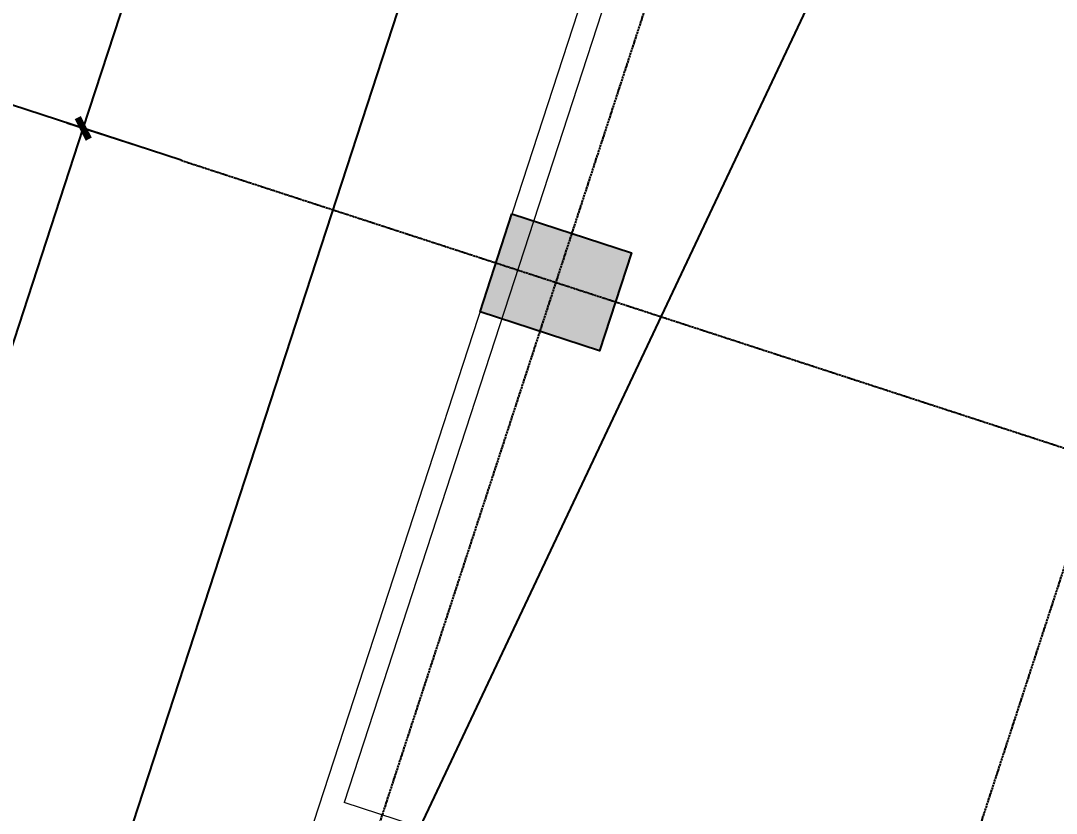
# Model space of a CAD drawing. Header units: millimetres. Extents: x 11515858 to 24947533, y -12764720 to -6305528.
# Drawn here: x 11833057 to 11842114, y -6348265 to -6341330 of the extents above; entities that cross this region are included whole.
import ezdxf

# ---------------------------------------------------------------- set-up
doc = ezdxf.new("R2010")
doc.units = ezdxf.units.MM
doc.header["$LTSCALE"] = 10
for name, pattern in [('A2-RG-AXIS$0$CENTER', [2, 1.25, -0.25, 0.25, -0.25]), ('A2-RG-AXIS$0$DOTE', [2.42, 2, -0.2, 0.02, -0.2]), ('A2-RI-F3$0$HIDDEN', [0.375, 0.25, -0.125])]:
    doc.linetypes.add(name, pattern=pattern)
for name, color, linetype in [('A2-RG-AXIS$0$A-AXIS', 1, 'Continuous'), ('A2-RG-AXIS$0$A-DIMS-100', 1, 'Continuous'), ('A2-RG-AXIS$0$A-GRID', 1, 'A2-RG-AXIS$0$CENTER'), ('A2-RI-F3$0$A-ROOF-EDGE', 2, 'Continuous'), ('A2-RI-F3$0$A-SYMB-VOID', 35, 'Continuous'), ('A2-RS-F3$0$A-HATH-GRAY', 8, 'Continuous'), ('A2-RS-F3$0$A-WALL-CONC', 6, 'Continuous')]:
    doc.layers.add(name, color=color, linetype=linetype)
doc.layers.add('A2-RI-F3$0$A-WALL', color=7, linetype='Continuous', lineweight=5)
doc.styles.add('A2-RG-AXIS$0$XD2008', font='hzs.shx', dxfattribs={"width": 0.7, "bigfont": 'hztxt.shx'})
doc.dimstyles.new('A2-RG-AXIS$0$XD150', dxfattribs={"dimscale": 300, "dimtxt": 2.5, "dimasz": 1.5, "dimexe": 1, "dimexo": 2, "dimgap": 0.5, "dimtad": 1, "dimdec": 0, "dimdsep": 46, "dimtxsty": 'A2-RG-AXIS$0$XD2008', "dimcen": 2.5, "dimclrt": 4, "dimaunit": 1, "dimadec": 3, "dimazin": 0, "dimtfac": 1, "dimtdec": 0, "dimtmove": 2, "dimatfit": 3, "dimfxl": 0, "dimtolj": 1, "dimtzin": 0, "dimarcsym": 0})
doc.dimstyles.new('A2-RG-AXIS$0$XD150$0', dxfattribs={"dimscale": 150, "dimtxt": 2.5, "dimasz": 1, "dimexe": 1, "dimexo": 2, "dimgap": 0.5, "dimtad": 1, "dimdec": 0, "dimdsep": 46, "dimtxsty": 'A2-RG-AXIS$0$XD2008', "dimblk": 'A2-RG-AXIS$0$_ArchTick', "dimcen": 2.5, "dimclrt": 4, "dimaunit": 1, "dimadec": 0, "dimazin": 0, "dimtfac": 1, "dimtdec": 0, "dimtmove": 2, "dimatfit": 3, "dimfxl": 0, "dimtolj": 1, "dimtzin": 0, "dimarcsym": 0})

# ---------------------------------------------------------------- blocks, each defined once
blk = doc.blocks.new('A2-RG-AXIS$0$_ArchTick')
at = {"color": 0, "linetype": 'ByBlock', "const_width": 0.4}
blk.add_lwpolyline([(-0.5, -0.5), (0.5, 0.5)], dxfattribs=at)
blk = doc.blocks.new('*D570')
at = {"layer": 'A2-RG-AXIS$0$A-DIMS-100', "color": 0, "lineweight": -2, "ltscale": 3, "transparency": 16777216}
blk.add_arc((11859128.7, -6350592.1), 5746.7, 341.94704, 359.22855, dxfattribs=at)
at = {"layer": 'Defpoints', "color": 0, "ltscale": 3, "transparency": 16777216}
for p in [(11834459.4, -6342551.3), (11835567, -6350274.8), (11872705.5, -6350774.9), (11864743.7, -6351815.5), (11872420.1, -6354924.3)]:
    blk.add_point(p, dxfattribs=at)
at = {"layer": 'A2-RG-AXIS$0$A-DIMS-100', "color": 0, "lineweight": -2, "ltscale": 3, "transparency": 16777216, "xscale": 150, "yscale": 150, "zscale": 150}
for p, rotation in [((11864875, -6350669.4), 89.22855370033292), ((11864592.6, -6352372.9), 251.9470404933478)]:
    blk.add_blockref('A2-RG-AXIS$0$_ArchTick', p, dxfattribs=dict(at, rotation=rotation))
at = {"layer": 'A2-RG-AXIS$0$A-DIMS-100', "color": 4, "ltscale": 3, "transparency": 16777216, "insert": (11865468.5, -6351643), "char_height": 375, "attachment_point": 5, "rotation": 80.5878, "style": 'A2-RG-AXIS$0$XD2008'}
blk.add_mtext('\\A1;17°16\'53"', dxfattribs=at)
blk = doc.blocks.new('*D573')
at = {"layer": 'A2-RG-AXIS$0$A-DIMS-100', "color": 0, "lineweight": -2, "transparency": 16777216}
for p, q in [((11831434.5, -6348927.8), (11833603.7, -6342272.4)), ((11834174.2, -6342458.3), (11833461.1, -6342225.9)), ((11832004.9, -6349113.7), (11831291.8, -6348881.3))]:
    blk.add_line(p, q, dxfattribs=at)
at = {"layer": 'Defpoints', "color": 0, "transparency": 16777216}
for p in [(11833603.7, -6342272.4), (11834459.4, -6342551.3), (11832290.2, -6349206.7)]:
    blk.add_point(p, dxfattribs=at)
at = {"layer": 'A2-RG-AXIS$0$A-DIMS-100', "color": 0, "lineweight": -2, "transparency": 16777216, "xscale": 150, "yscale": 150, "zscale": 150}
for p, rotation in [((11833603.7, -6342272.4), 71.94704043113722), ((11831434.5, -6348927.8), 251.9470404311372)]:
    blk.add_blockref('A2-RG-AXIS$0$_ArchTick', p, dxfattribs=dict(at, rotation=rotation))
at = {"layer": 'A2-RG-AXIS$0$A-DIMS-100', "color": 4, "transparency": 16777216, "insert": (11832269.5, -6345518.7), "char_height": 375, "attachment_point": 5, "rotation": 71.94704, "style": 'A2-RG-AXIS$0$XD2008'}
blk.add_mtext('\\A1;7000', dxfattribs=at)
blk = doc.blocks.new('*D574')
at = {"layer": 'A2-RG-AXIS$0$A-DIMS-100', "color": 0, "lineweight": -2, "transparency": 16777216}
for p, q in [((11836628.7, -6335895.9), (11835630.4, -6335570.5)), ((11833603.7, -6342272.4), (11835773, -6335617)), ((11834174.2, -6342458.3), (11833461.1, -6342225.9))]:
    blk.add_line(p, q, dxfattribs=at)
at = {"layer": 'Defpoints', "color": 0, "transparency": 16777216}
for p in [(11835773, -6335617), (11836913.9, -6335988.9), (11834459.4, -6342551.3)]:
    blk.add_point(p, dxfattribs=at)
at = {"layer": 'A2-RG-AXIS$0$A-DIMS-100', "color": 0, "lineweight": -2, "transparency": 16777216, "xscale": 150, "yscale": 150, "zscale": 150}
for p, rotation in [((11835773, -6335617), 71.94704053343993), ((11833603.7, -6342272.4), 251.9470405334399)]:
    blk.add_blockref('A2-RG-AXIS$0$_ArchTick', p, dxfattribs=dict(at, rotation=rotation))
at = {"layer": 'A2-RG-AXIS$0$A-DIMS-100', "color": 4, "transparency": 16777216, "insert": (11834438.8, -6338863.3), "char_height": 375, "attachment_point": 5, "rotation": 71.94704, "style": 'A2-RG-AXIS$0$XD2008'}
blk.add_mtext('\\A1;7000', dxfattribs=at)
blk = doc.blocks.new('A2-RS-F3')
at = {"layer": 'A2-RS-F3$0$A-HATH-GRAY'}
blk.add_hatch(color=256, dxfattribs=at).paths.add_polyline_path([(11837352.8, -6343021.1), (11838398.7, -6343362), (11838119.8, -6344217.7), (11837073.9, -6343876.8)])
at = {"layer": 'A2-RS-F3$0$A-WALL-CONC'}
blk.add_lwpolyline([(11837352.8, -6343021.1), (11838398.7, -6343362), (11838119.8, -6344217.7), (11837073.9, -6343876.8), (11837352.8, -6343021.1)], dxfattribs=at)
blk = doc.blocks.new('A2-RG-AXIS')
at = {"layer": 'A2-RG-AXIS$0$A-AXIS'}
blk.add_line((11834459.4, -6342551.3), (11832177.6, -6341807.5), dxfattribs=at)
at = {"layer": 'A2-RG-AXIS$0$A-GRID', "linetype": 'A2-RG-AXIS$0$DOTE'}
for p, q in [((11847953.1, -6312274.5), (11834792.3, -6352651.7)), ((11852707, -6313824), (11839546.1, -6354201.2)), ((11834459.4, -6342551.3), (11872420.1, -6354924.3))]:
    blk.add_line(p, q, dxfattribs=at)
at = {"layer": 'A2-RG-AXIS$0$A-DIMS-100'}
dim = blk.add_linear_dim(base=(11835773, -6335617), p1=(11834459.4, -6342551.3), p2=(11836913.9, -6335988.9), angle=251.94704, dimstyle='A2-RG-AXIS$0$XD150$0', dxfattribs=at)
dim.commit()
dim.dimension.update_dxf_attribs({"geometry": '*D574', "text_midpoint": (11834438.8, -6338863.3)})
dim = blk.add_aligned_dim(p1=(11832290.2, -6349206.7), p2=(11834459.4, -6342551.3), distance=900, dimstyle='A2-RG-AXIS$0$XD150$0', dxfattribs=at)
dim.commit()
dim.dimension.update_dxf_attribs({"geometry": '*D573', "text_midpoint": (11832269.5, -6345518.7)})
at = {"layer": 'A2-RG-AXIS$0$A-DIMS-100', "ltscale": 3}
dim = blk.add_angular_dim_2l(base=(11864743.7, -6351815.5), line1=((11834459.4, -6342551.3), (11872420.1, -6354924.3)), line2=((11835567, -6350274.8), (11872705.5, -6350774.9)), dimstyle='A2-RG-AXIS$0$XD150', override={"dimscale": 150, "dimasz": 1, "dimblk": 'A2-RG-AXIS$0$_ArchTick', "dimadec": 4}, dxfattribs=at)
dim.commit()
dim.dimension.update_dxf_attribs({"geometry": '*D570', "text_midpoint": (11865468.5, -6351643)})
blk = doc.blocks.new('A2-RI-F3')
at = {"layer": 'A2-RI-F3$0$A-ROOF-EDGE'}
blk.add_line((11836878.8, -6339633.3), (11832594.1, -6352778.8), dxfattribs=at)
at = {"layer": 'A2-RI-F3$0$A-SYMB-VOID', "ltscale": 500}
blk.add_lwpolyline([(11836550.7, -6348386.7), (11846930.7, -6326393.2), (11858775.6, -6327123.1)], dxfattribs=at)
at = {"layer": 'A2-RI-F3$0$A-WALL'}
for p, q in [((11845751.2, -6317255.2), (11834442.8, -6351949.6)), ((11845399, -6318981.1), (11835885.2, -6348169.8)), ((11843467.9, -6350641.4), (11835885.2, -6348169.8))]:
    blk.add_line(p, q, dxfattribs=at)
at = {"linetype": 'A2-RI-F3$0$HIDDEN', "ltscale": 3}
blk.add_blockref('A2-RG-AXIS', (0, 0), dxfattribs=at)

msp = doc.modelspace()

# ---------------------------------------------------------------- block references
for name in ['A2-RI-F3', 'A2-RG-AXIS', 'A2-RS-F3']:
    msp.add_blockref(name, (0, 0))

doc.saveas('drawing.dxf')
